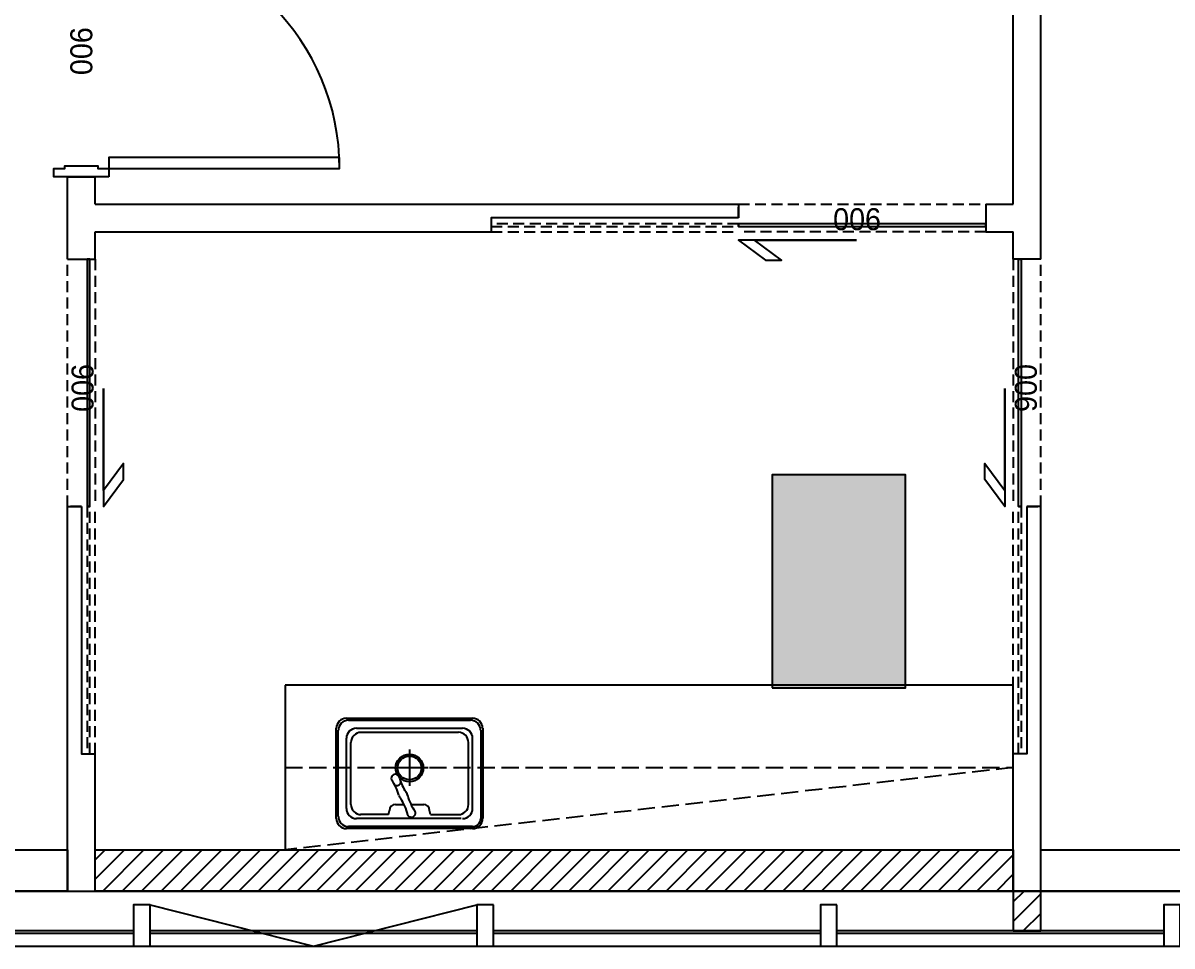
# Model space of a CAD drawing. Extents: x 11477420 to 23072185, y -28506554 to -14238804.
# Drawn here: x 11487634 to 11491816, y -14322729 to -14319369 of the extents above; entities that cross this region are included whole.
import ezdxf
from ezdxf.enums import TextEntityAlignment as Align

# ---------------------------------------------------------------- set-up
doc = ezdxf.new("R2010")
doc.units = 0
doc.header["$LTSCALE"] = 50
doc.header["$MEASUREMENT"] = 0
doc.linetypes.add('DASH', pattern=[0.35, 0.25, -0.1])
doc.linetypes.add('DH-HID2', pattern=[1.2, 0.8, -0.4])
doc.layers.get('0').update_dxf_attribs({"linetype": 'CONTINUOUS'})
for name, color, linetype in [('1.천장.벽체선(내벽)', 3, 'CONTINUOUS'), ('2.글자선', 60, 'CONTINUOUS'), ('2CONTINUOUS', 2, 'CONTINUOUS'), ('3 가구-붙박이', 6, 'CONTINUOUS'), ('4.가구-붙박이', 6, 'CONTINUOUS'), ('8.패턴선', 8, 'CONTINUOUS'), ('C-WIN', 4, 'CONTINUOUS'), ('CO-DO-FR', 7, 'CONTINUOUS'), ('CO-DOOR', 8, 'CONTINUOUS'), ('CO-FURB-DN', 9, 'CONTINUOUS'), ('가구', 6, 'CONTINUOUS')]:
    doc.layers.add(name, color=color, linetype=linetype)
doc.styles.add('W-TEXT2', font='Dotum.ttf')

# ---------------------------------------------------------------- blocks, each defined once
blk = doc.blocks.new('flooor')
at = {"layer": '8.패턴선', "ltscale": 30}
h = blk.add_hatch(color=256, dxfattribs=at)
h.dxf.hatch_style = 1
h.paths.add_polyline_path([(11507656.8, -14172891.8), (11491856.8, -14172891.8), (11491856.8, -14188496.8), (11492056.8, -14188496.8), (11492056.8, -14187881.8), (11492216.8, -14187881.8), (11492216.8, -14187096.8), (11492056.8, -14187096.8), (11492056.8, -14177741.8), (11494956.8, -14177741.8), (11494956.8, -14177541.8), (11492056.8, -14177541.8), (11492056.8, -14173091.8), (11494756.8, -14173091.8), (11494756.8, -14176541.8), (11494956.8, -14176541.8), (11494956.8, -14173091.8), (11500056.8, -14173091.8), (11500056.8, -14176141.8), (11500256.8, -14176141.8), (11500256.8, -14173091.8), (11503456.8, -14173091.8), (11503456.8, -14176141.8), (11503656.8, -14176141.8), (11503656.8, -14175391.8), (11504256.8, -14175391.8), (11504256.8, -14175302.3), (11504246.8, -14175302.3), (11504246.8, -14175262.3), (11504256.8, -14175191.8), (11503656.8, -14175191.8), (11503656.8, -14173091.8), (11505856.8, -14173091.8), (11505856.8, -14175191.8), (11505256.8, -14175191.8), (11505256.8, -14175262.3), (11505266.8, -14175262.3), (11505266.8, -14175316.8), (11505256.8, -14175316.8), (11505256.8, -14175391.8), (11506056.8, -14175391.8), (11506056.8, -14174691.8), (11509204.8, -14174691.8), (11509204.8, -14174491.8), (11506056.8, -14174491.8), (11506056.8, -14173091.8), (11507656.8, -14173091.8)])
h.paths.add_polyline_path([(11499856.8, -14177741.8), (11504356.8, -14177741.8), (11504356.8, -14177541.8), (11499106.8, -14177541.8), (11499106.8, -14177566.8), (11499106.8, -14177716.8), (11499106.8, -14177741.8), (11499106.8, -14177991.8), (11499856.8, -14177991.8)], flags=17)
h.paths.add_polyline_path([(11506056.8, -14177541.8), (11505856.8, -14177541.8), (11505356.8, -14177541.8), (11505356.8, -14177741.8), (11505356.8, -14177941.8), (11506056.8, -14177941.8)], flags=17)
h.paths.add_polyline_path([(11512534.8, -14172891.8), (11511656.8, -14172891.8), (11511656.8, -14173091.8), (11511656.8, -14173691.8), (11512334.8, -14173691.8), (11512334.8, -14174491.8), (11511854.8, -14174491.8), (11511854.8, -14174691.8), (11512334.8, -14174691.8), (11512334.8, -14174791.8), (11512534.8, -14174791.8)])
h.paths.add_polyline_path([(11512534.8, -14175641.8), (11512384.8, -14175641.8), (11512334.8, -14175641.8), (11512334.8, -14176391.8), (11512534.8, -14176391.8)])
h.paths.add_polyline_path([(11512534.8, -14176941.8), (11512384.8, -14176941.8), (11512334.8, -14176941.8), (11512334.8, -14177100.8), (11511772.8, -14177100.8), (11511772.8, -14177941.8), (11512334.8, -14177941.8), (11512334.8, -14178041.8), (11512534.8, -14178041.8)])
h.paths.add_polyline_path([(11512534.8, -14179271.8), (11512384.8, -14179271.8), (11512334.8, -14179271.8), (11512334.8, -14179836.8), (11512534.8, -14179836.8)])
h.paths.add_polyline_path([(11512256.8, -14184446.8), (11511656.8, -14184446.8), (11511656.8, -14185146.8), (11512256.8, -14185146.8)])
h.paths.add_polyline_path([(11507213.8, -14187066.8), (11506733.8, -14187066.8), (11506733.8, -14187846.8), (11507213.8, -14187846.8)], flags=17)
h.paths.add_polyline_path([(11499706.8, -14186781.8), (11499221.8, -14186781.8), (11499221.8, -14187556.8), (11499706.8, -14187556.8)], flags=17)
at = {"ltscale": 30}
blk.add_lwpolyline([(11496956.8, -14188346.8), (11497551.8, -14188496.8), (11498146.8, -14188346.8)], dxfattribs=at)
at = {"layer": '2CONTINUOUS', "ltscale": 30}
blk.add_lwpolyline([(11499221.8, -14187556.8), (11499706.8, -14187556.8), (11499706.8, -14186781.8), (11499221.8, -14186781.8)], close=True, dxfattribs=at)
at = {"layer": 'C-WIN', "ltscale": 30}
for p, q in [((11492056.8, -14188296.8), (11509215.4, -14188296.8)), ((11496896.8, -14188441.8), (11495706.8, -14188441.8)), ((11496896.8, -14188451.8), (11495706.8, -14188451.8)), ((11498146.8, -14188441.8), (11496956.8, -14188441.8)), ((11498146.8, -14188451.8), (11496956.8, -14188451.8)), ((11499396.8, -14188441.8), (11498206.8, -14188441.8)), ((11499396.8, -14188451.8), (11498206.8, -14188451.8)), ((11500646.8, -14188441.8), (11499456.8, -14188441.8)), ((11500646.8, -14188451.8), (11499456.8, -14188451.8)), ((11492056.8, -14188496.8), (11509298.2, -14188496.8))]:
    blk.add_line(p, q, dxfattribs=at)
for points in [[(11496956.8, -14188346.8), (11496896.8, -14188346.8), (11496896.8, -14188496.8), (11496956.8, -14188496.8)], [(11498206.8, -14188346.8), (11498146.8, -14188346.8), (11498146.8, -14188496.8), (11498206.8, -14188496.8)], [(11499456.8, -14188346.8), (11499396.8, -14188346.8), (11499396.8, -14188496.8), (11499456.8, -14188496.8)], [(11500706.8, -14188346.8), (11500646.8, -14188346.8), (11500646.8, -14188496.8), (11500706.8, -14188496.8)]]:
    blk.add_lwpolyline(points, close=True, dxfattribs=at)
blk = doc.blocks.new('flooor2')
at = {"layer": '1.천장.벽체선(내벽)', "ltscale": 30}
h = blk.add_hatch(dxfattribs=at)
h.set_pattern_fill('_USER', color=256, scale=50, angle=45, pattern_type=0)
h.set_pattern_definition([(45, (-558, -24665), (-35.35533906, 35.35533906), [])])
h.paths.add_polyline_path([(11522296.1, -14283249.4), (11525638.1, -14283249.4), (11525638.1, -14283399.4), (11522296.1, -14283399.4)])
h = blk.add_hatch(dxfattribs=at)
h.set_pattern_fill('_USER', color=256, scale=50, angle=45, pattern_type=0)
h.set_pattern_definition([(45, (-3958, -24560), (-35.35533906, 35.35533906), [])])
h.paths.add_polyline_path([(11525738.1, -14283399.4), (11525638.1, -14283399.4), (11525638.1, -14283544.4), (11525738.1, -14283544.4)])
for p, q in [((11525638.1, -14280899.4), (11525638.1, -14276699.4)), ((11525738.1, -14281099.4), (11525738.1, -14280049.4)), ((11522196.1, -14281099.4), (11522196.1, -14280799.4)), ((11522196.1, -14280799.4), (11522296.1, -14280799.4)), ((11522296.1, -14280899.4), (11522296.1, -14280799.4)), ((11522296.1, -14280899.4), (11524638.1, -14280899.4)), ((11524638.1, -14280899.4), (11524638.1, -14280949.4)), ((11525538.1, -14280899.4), (11525638.1, -14280899.4)), ((11525538.1, -14280899.4), (11525538.1, -14280999.4)), ((11522296.1, -14281099.4), (11522296.1, -14280999.4)), ((11522296.1, -14280999.4), (11523738.1, -14280999.4)), ((11525538.1, -14280999.4), (11525638.1, -14280999.4)), ((11525638.1, -14281099.4), (11525638.1, -14280999.4)), ((11522196.1, -14281099.4), (11522296.1, -14281099.4)), ((11525738.1, -14281099.4), (11525638.1, -14281099.4)), ((11522196.1, -14283399.4), (11522196.1, -14281999.4)), ((11522196.1, -14281999.4), (11522246.1, -14281999.4)), ((11525738.1, -14281999.4), (11525688.1, -14281999.4)), ((11525738.1, -14283399.4), (11525738.1, -14281999.4)), ((11522296.1, -14283399.4), (11522296.1, -14282899.4)), ((11525638.1, -14283399.4), (11525638.1, -14282899.4))]:
    blk.add_line(p, q, dxfattribs=at)
for points in [[(11524638.1, -14280949.4), (11523738.1, -14280949.4), (11523738.1, -14280999.4)], [(11522246.1, -14281999.4), (11522246.1, -14282899.4), (11522296.1, -14282899.4)]]:
    blk.add_lwpolyline(points, dxfattribs=at)
for points in [[(11522296.1, -14283249.4), (11525638.1, -14283249.4), (11525638.1, -14283399.4), (11522296.1, -14283399.4)], [(11525738.1, -14283399.4), (11525638.1, -14283399.4), (11525638.1, -14283544.4), (11525738.1, -14283544.4)]]:
    blk.add_lwpolyline(points, close=True, dxfattribs=at)
at = {"layer": '3 가구-붙박이', "color": 8}
for p, q in [((11525638.1, -14282649.4), (11522988.1, -14282649.4)), ((11522988.1, -14282649.4), (11522988.1, -14283249.4)), ((11525638.1, -14283249.4), (11525638.1, -14282649.4)), ((11520696.1, -14283249.4), (11522196.1, -14283249.4)), ((11522196.1, -14283249.4), (11522196.1, -14283399.4)), ((11522988.1, -14283249.4), (11525638.1, -14283249.4)), ((11522196.1, -14283399.4), (11520696.1, -14283399.4))]:
    blk.add_line(p, q, dxfattribs=at)
at = {"layer": '4.가구-붙박이', "color": 8, "linetype": 'DASH', "ltscale": 5}
for p, q in [((11522988.1, -14282949.4), (11525638.1, -14282949.4)), ((11525638.1, -14282949.4), (11522988.1, -14283249.4))]:
    blk.add_line(p, q, dxfattribs=at)
at = {"layer": 'CO-DO-FR', "color": 8}
blk.add_lwpolyline([(11522346.1, -14280799.4), (11522146.1, -14280799.4), (11522146.1, -14280769.4), (11522186.1, -14280769.4), (11522186.1, -14280759.4), (11522306.1, -14280759.4), (11522306.1, -14280769.4), (11522346.1, -14280769.4), (11522346.1, -14280799.4)], close=True, dxfattribs=at)
at = {"layer": 'CO-DOOR'}
for points in [[(11523186.1, -14280729.4), (11522346.1, -14280729.4), (11522346.1, -14280769.4), (11523186.1, -14280769.4)], [(11525538.1, -14280970.2), (11524638.1, -14280970.2), (11524638.1, -14280980.2), (11525538.1, -14280980.2)], [(11522266.8, -14281099.4), (11522266.8, -14281999.4), (11522276.8, -14281999.4), (11522276.8, -14281099.4)], [(11525667.3, -14281099.4), (11525667.3, -14281999.4), (11525657.3, -14281999.4), (11525657.3, -14281099.4)]]:
    blk.add_lwpolyline(points, close=True, dxfattribs=at)
at = {"layer": 'CO-DOOR', "color": 251, "linetype": 'DH-HID2'}
for points in [[(11524638.1, -14280949.4), (11524638.1, -14280899.4), (11525538.1, -14280899.4), (11525538.1, -14280999.4), (11524638.1, -14280999.4)], [(11524638.1, -14280949.4), (11523738.1, -14280949.4), (11523738.1, -14280999.4), (11524638.1, -14280999.4)], [(11522246.1, -14281999.4), (11522196.1, -14281999.4), (11522196.1, -14281099.4), (11522296.1, -14281099.4), (11522296.1, -14281999.4)], [(11525688.1, -14281999.4), (11525738.1, -14281999.4), (11525738.1, -14281099.4), (11525638.1, -14281099.4), (11525638.1, -14281999.4)], [(11522246.1, -14281999.4), (11522246.1, -14282899.4), (11522296.1, -14282899.4), (11522296.1, -14281999.4)], [(11525688.1, -14281999.4), (11525688.1, -14282899.4), (11525638.1, -14282899.4), (11525638.1, -14281999.4)]]:
    blk.add_lwpolyline(points, dxfattribs=at)
at = {"layer": 'CO-DOOR', "color": 8, "linetype": 'DH-HID2'}
for points in [[(11524638.1, -14280970.2), (11523738.1, -14280970.2), (11523738.1, -14280980.2), (11524638.1, -14280980.2)], [(11522266.8, -14281999.4), (11522266.8, -14282899.4), (11522276.8, -14282899.4), (11522276.8, -14281999.4)], [(11525667.3, -14281999.4), (11525667.3, -14282899.4), (11525657.3, -14282899.4), (11525657.3, -14281999.4)]]:
    blk.add_lwpolyline(points, close=True, dxfattribs=at)
at = {"layer": 'CO-DOOR', "color": 1}
for points in [[(11525067.2, -14281030.2), (11524638.1, -14281030.2), (11524736.7, -14281102.5), (11524795, -14281102.5), (11524696.4, -14281030.2), (11525067.2, -14281030.2)], [(11522326.8, -14281570.3), (11522326.8, -14281999.4), (11522399.1, -14281900.8), (11522399.1, -14281842.5), (11522326.8, -14281941.1), (11522326.8, -14281570.3)], [(11525607.3, -14281570.3), (11525607.3, -14281999.4), (11525535, -14281900.8), (11525535, -14281842.5), (11525607.3, -14281941.1), (11525607.3, -14281570.3)]]:
    blk.add_lwpolyline(points, close=True, dxfattribs=at)
at = {"layer": 'CO-DOOR', "color": 8, "ltscale": 30}
blk.add_lwpolyline([(11525688.1, -14281999.4), (11525688.1, -14282899.4), (11525638.1, -14282899.4)], dxfattribs=at)
at = {"layer": 'CO-DOOR'}
blk.add_arc((11522346.1, -14280769.4), 840, 0, 90, dxfattribs=at)
at = {"layer": 'CO-FURB-DN', "color": 8}
for p, q in [((11523210.6, -14282770.4), (11523670.3, -14282770.4)), ((11523217.9, -14282777.7), (11523663, -14282777.7)), ((11523174.1, -14283135.5), (11523174.1, -14282806.9)), ((11523181.4, -14283128.2), (11523181.4, -14282814.2)), ((11523247.1, -14282806.9), (11523633.8, -14282806.9)), ((11523261.7, -14282821.5), (11523618.6, -14282821.5)), ((11523699.6, -14282814.2), (11523699.6, -14283135.5)), ((11523706.9, -14282806.9), (11523706.9, -14283135.5)), ((11523210.6, -14283099), (11523210.6, -14282843.4)), ((11523227.2, -14283084.8), (11523227.2, -14282858.4)), ((11523655.1, -14283084.8), (11523655.1, -14282858.4)), ((11523670.3, -14283099), (11523670.3, -14282843.4)), ((11523441.8, -14283016.8), (11523441.8, -14282884.4)), ((11523508.1, -14282950.6), (11523375.6, -14282950.6)), ((11523389.3, -14283084.4), (11523420.7, -14283084.4)), ((11523445.6, -14283084.4), (11523492.2, -14283084.4)), ((11523363.8, -14283120.9), (11523261.7, -14283120.9)), ((11523363.8, -14283120.9), (11523367.4, -14283106.3)), ((11523517.1, -14283120.9), (11523513.5, -14283106.3)), ((11523517.1, -14283120.9), (11523619.2, -14283120.9)), ((11523670.3, -14283164.7), (11523217.9, -14283164.7)), ((11523628.7, -14283135.5), (11523247.1, -14283135.5)), ((11523670.3, -14283172), (11523210.6, -14283172))]:
    blk.add_line(p, q, dxfattribs=at)
for centre, major_axis, start_param, end_param in [((11523210.6, -14282806.9), (-25.8, 25.8), -0.785398, 0.785398), ((11523217.9, -14282814.2), (-25.8, 25.8), -0.785398, 0.785398), ((11523663, -14282814.2), (25.8, 25.8), 5.497787, 7.068583), ((11523670.3, -14282806.9), (25.8, 25.8), 5.497787, 7.068583), ((11523247.1, -14282843.4), (-25.8, 25.8), -0.785398, 0.785398), ((11523263.8, -14282858.4), (-25.8, 25.8), -0.785398, 0.785398), ((11523617.9, -14282858.7), (-26.3, 26.3), 3.934504, 5.479647), ((11523633.8, -14282843.4), (25.8, 25.8), 5.497787, 7.068583), ((11523440.4, -14282951.3), (35.6, 35.6), 2.356194490159568, 8.639379797339155), ((11523440.4, -14282951.3), (30.5, 30.5), 2.356194490185235, 8.639379797364821), ((11523389.5, -14282989.2), (-10.9, 10.9), 3.83032, 7.384893), ((11523202.8, -14283110.1), (-89.4, 187.4), 4.556342, 4.860983), ((11523542.4, -14282954.3), (-100.6, 100.6), 1.043672, 1.419325), ((11523394.5, -14283000), (-10.9, 10.9), 1.800231, 3.63701), ((11523396.8, -14283061.4), (27.2, 27.2), 5.727113, 6.131714), ((11523263.8, -14283084.4), (25.8, 25.8), 2.356194, 3.926991), ((11523389.3, -14283106.3), (15.5, 15.5), 0.785398, 2.356194), ((11523438.7, -14283040), (27.2, 27.2), 2.645063, 2.991734), ((11523293.2, -14283147.3), (-51.9, 132.5), 4.523174, 4.974489), ((11523572.8, -14283020.3), (129.5, 59.1), 2.942778, 3.386943), ((11523491.6, -14283106.3), (-15.5, 15.5), 3.926991, 5.497787), ((11523618.6, -14283084.4), (-25.8, 25.8), 2.356194, 3.926991), ((11523247.1, -14283099), (-25.8, 25.8), 0.785398, 2.356194), ((11523447.1, -14283114.8), (10.9, 10.9), 2.343019, 6.35833), ((11523633.8, -14283099), (25.8, 25.8), 3.926991, 5.497787), ((11523210.6, -14283135.5), (25.8, 25.8), 2.356194, 3.926991), ((11523217.9, -14283128.2), (25.8, 25.8), 2.356194, 3.926991), ((11523670.3, -14283135.5), (-20.7, 20.7), 2.356194, 3.926991), ((11523670.3, -14283135.5), (-25.8, 25.8), 2.356194, 3.926991)]:
    blk.add_ellipse(centre, major_axis=major_axis, ratio=1, start_param=start_param, end_param=end_param, dxfattribs=at)
at = {"layer": '가구', "color": 8, "ltscale": 30}
for p, q in [((11525738.1, -14283249.4), (11528638.1, -14283249.4)), ((11525738.1, -14283399.4), (11525738.1, -14283249.4)), ((11528638.1, -14283399.4), (11525738.1, -14283399.4))]:
    blk.add_line(p, q, dxfattribs=at)
blk.add_blockref('flooor', (25539.3, -95102.6))
at = {"layer": '2.글자선', "color": 8, "style": 'W-TEXT2'}
for rotation, p in [(270, (11522245.8, -14280342)), (180, (11525069.6, -14280953.7)), (270, (11522250.3, -14281567.9)), (90, (11525683.8, -14281568.2))]:
    blk.add_text('900', height=80, rotation=rotation, dxfattribs=at).set_placement(p, align=Align.MIDDLE_CENTER)

msp = doc.modelspace()

# ---------------------------------------------------------------- block references
msp.add_blockref('flooor2', (-34400, -39129.5))

doc.saveas('drawing.dxf')
